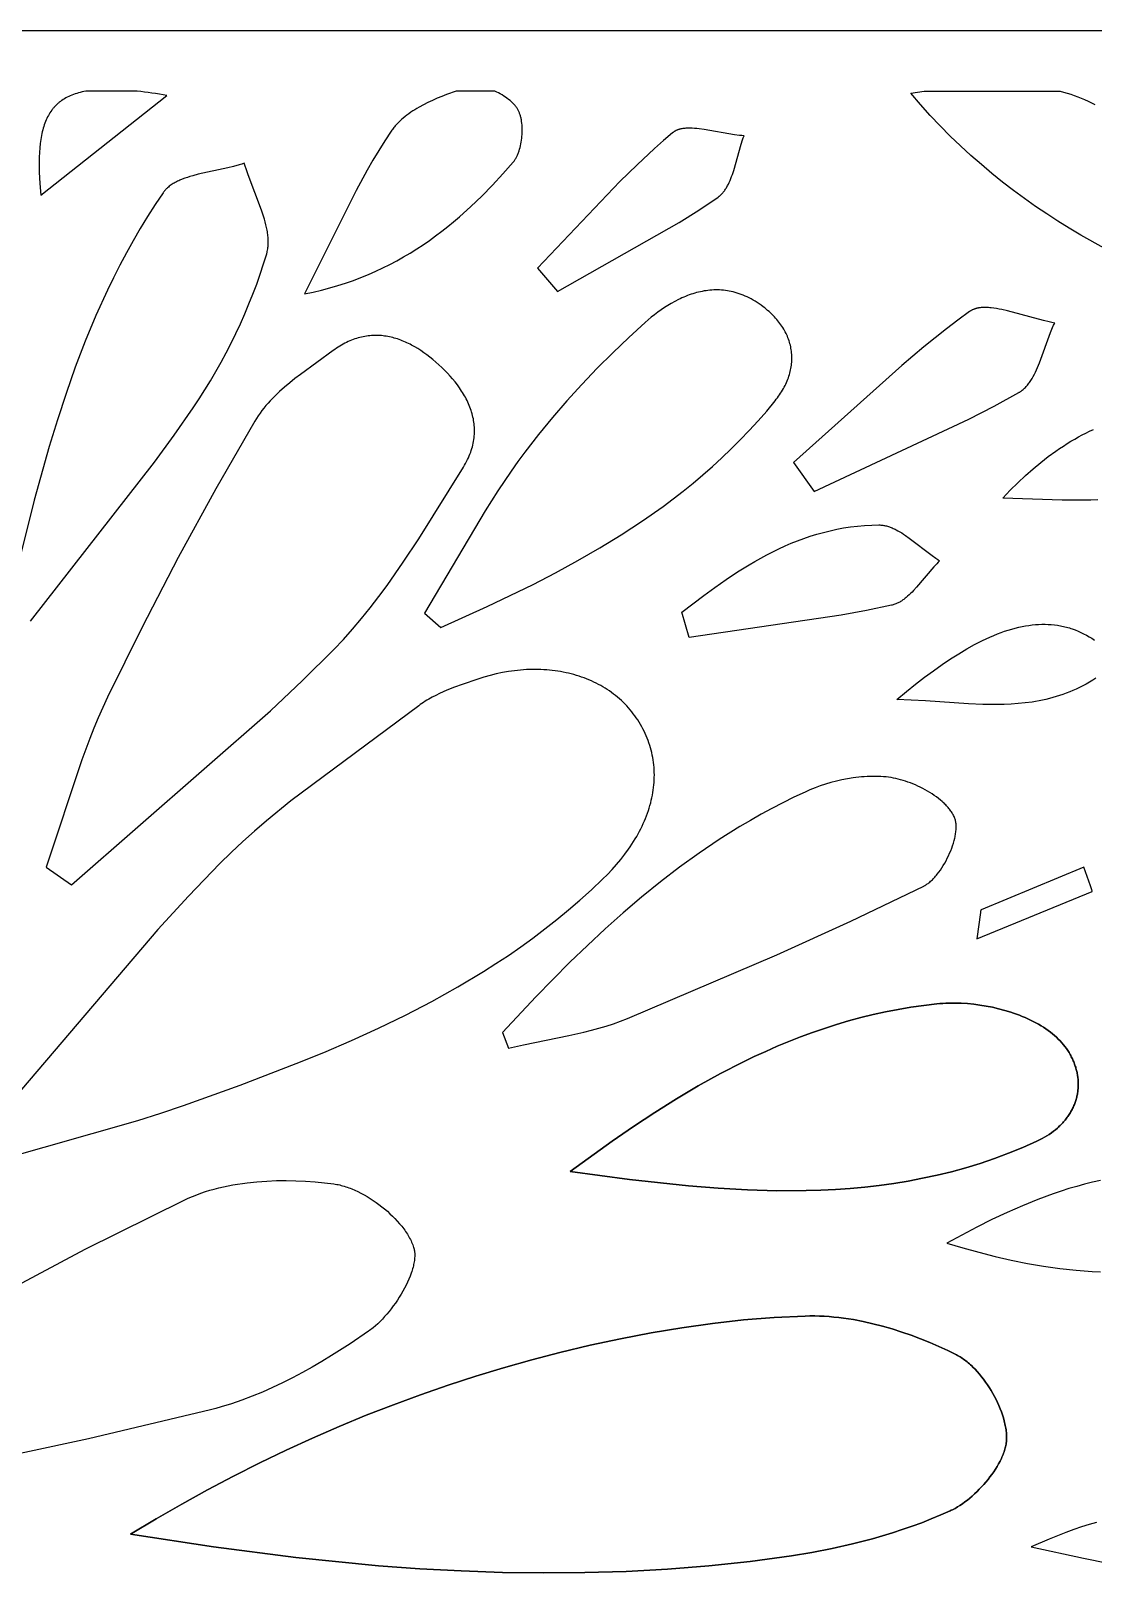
# Model space of a CAD drawing. Header units: millimetres. Extents: x 676 to 2676, y 767 to 1767.
# Drawn here: x 1804 to 2157, y 1253 to 1767 of the extents above; entities that cross this region are included whole.
import ezdxf

# ---------------------------------------------------------------- set-up
doc = ezdxf.new("R2010")
doc.units = ezdxf.units.MM
doc.layers.add('Layer 1', color=7, linetype='Continuous')

msp = doc.modelspace()

# ---------------------------------------------------------------- linework, layer by layer
at = {"layer": 'Layer 1'}
for points in [[(675.98, 767.35), (2675.98, 767.35), (2675.98, 1767.35), (675.98, 1767.35)], [(1957.77, 1747.35), (1944.86, 1747.35), (1941.71, 1746.23), (1940.13, 1745.62), (1938.57, 1744.98), (1937.02, 1744.3), (1935.5, 1743.58), (1934.02, 1742.83), (1932.57, 1742.03), (1931.86, 1741.62), (1931.17, 1741.2), (1930.49, 1740.76), (1929.82, 1740.32), (1929.17, 1739.86), (1928.54, 1739.39), (1927.92, 1738.91), (1927.33, 1738.42), (1926.75, 1737.92), (1926.19, 1737.41), (1925.65, 1736.88), (1925.14, 1736.34), (1924.89, 1736.07), (1924.65, 1735.79), (1924.41, 1735.51), (1924.18, 1735.23), (1923.96, 1734.94), (1923.74, 1734.65), (1923.53, 1734.36), (1923.32, 1734.07), (1921.22, 1730.89), (1919.19, 1727.67), (1917.23, 1724.4), (1915.33, 1721.09), (1911.68, 1714.37), (1894.55, 1679.98), (1897.38, 1680.58), (1900.16, 1681.23), (1902.88, 1681.95), (1905.55, 1682.73), (1908.17, 1683.57), (1910.74, 1684.46), (1913.26, 1685.42), (1915.73, 1686.43), (1918.16, 1687.49), (1920.53, 1688.6), (1922.87, 1689.77), (1925.16, 1690.99), (1927.41, 1692.25), (1929.62, 1693.56), (1931.79, 1694.92), (1933.92, 1696.32), (1936.02, 1697.77), (1938.08, 1699.26), (1940.1, 1700.79), (1942.1, 1702.35), (1944.06, 1703.96), (1945.99, 1705.6), (1949.75, 1708.99), (1953.42, 1712.51), (1956.98, 1716.14), (1960.45, 1719.89), (1963.84, 1723.73), (1963.99, 1723.91), (1964.14, 1724.1), (1964.28, 1724.3), (1964.42, 1724.5), (1964.56, 1724.72), (1964.69, 1724.94), (1964.82, 1725.16), (1964.95, 1725.4), (1965.07, 1725.63), (1965.19, 1725.88), (1965.3, 1726.13), (1965.41, 1726.39), (1965.52, 1726.65), (1965.62, 1726.92), (1965.72, 1727.19), (1965.82, 1727.47), (1965.99, 1728.03), (1966.15, 1728.62), (1966.3, 1729.21), (1966.43, 1729.82), (1966.54, 1730.43), (1966.64, 1731.06), (1966.72, 1731.69), (1966.78, 1732.32), (1966.83, 1732.95), (1966.86, 1733.59), (1966.87, 1734.22), (1966.86, 1734.84), (1966.84, 1735.46), (1966.8, 1736.07), (1966.74, 1736.67), (1966.67, 1737.26), (1966.62, 1737.55), (1966.57, 1737.84), (1966.52, 1738.12), (1966.46, 1738.39), (1966.4, 1738.66), (1966.33, 1738.93), (1966.26, 1739.19), (1966.18, 1739.45), (1966.1, 1739.7), (1966.01, 1739.94), (1965.92, 1740.18), (1965.83, 1740.42), (1965.73, 1740.64), (1965.62, 1740.86), (1965.51, 1741.07), (1965.4, 1741.28), (1965.27, 1741.49), (1965.13, 1741.7), (1964.98, 1741.92), (1964.82, 1742.13), (1964.66, 1742.34), (1964.48, 1742.55), (1964.3, 1742.77), (1964.11, 1742.98), (1963.91, 1743.18), (1963.7, 1743.39), (1963.48, 1743.6), (1963.26, 1743.8), (1963.03, 1744.01), (1962.8, 1744.21), (1962.31, 1744.61), (1961.79, 1744.99), (1961.26, 1745.37), (1960.71, 1745.74), (1960.15, 1746.09), (1959.57, 1746.43), (1958.97, 1746.75), (1958.37, 1747.06)], [(1971.9, 1688.5), (1978.53, 1680.73), (2018.97, 1703.75), (2025.52, 1707.86), (2031.95, 1712.15), (2032.07, 1712.23), (2032.18, 1712.32), (2032.3, 1712.41), (2032.41, 1712.5), (2032.53, 1712.59), (2032.64, 1712.68), (2032.75, 1712.78), (2032.86, 1712.88), (2033.07, 1713.09), (2033.28, 1713.3), (2033.48, 1713.52), (2033.67, 1713.75), (2033.87, 1713.99), (2034.05, 1714.23), (2034.23, 1714.48), (2034.41, 1714.74), (2034.58, 1715.01), (2034.75, 1715.28), (2034.91, 1715.56), (2035.07, 1715.84), (2035.22, 1716.13), (2035.37, 1716.43), (2035.66, 1717.03), (2035.94, 1717.66), (2036.2, 1718.31), (2036.45, 1718.97), (2036.7, 1719.65), (2037.15, 1721.04), (2039.63, 1729.78), (2040.09, 1731.18), (2040.33, 1731.85), (2040.58, 1732.51), (2039.81, 1732.58), (2039.02, 1732.66), (2037.41, 1732.87), (2027.32, 1734.62), (2025.7, 1734.84), (2024.91, 1734.92), (2024.14, 1734.99), (2023.38, 1735.03), (2022.65, 1735.05), (2022.29, 1735.05), (2021.94, 1735.04), (2021.59, 1735.03), (2021.25, 1735.01), (2020.91, 1734.98), (2020.58, 1734.95), (2020.26, 1734.9), (2019.94, 1734.85), (2019.63, 1734.79), (2019.33, 1734.72), (2019.18, 1734.68), (2019.04, 1734.64), (2018.89, 1734.6), (2018.75, 1734.56), (2018.61, 1734.51), (2018.47, 1734.46), (2018.33, 1734.41), (2018.2, 1734.35), (2018.07, 1734.3), (2017.94, 1734.24), (2017.81, 1734.18), (2017.69, 1734.11), (2017.56, 1734.04), (2017.44, 1733.97), (2017.32, 1733.9), (2017.21, 1733.82), (2017.09, 1733.75), (2016.98, 1733.66), (2016.87, 1733.58), (2016.76, 1733.49), (2013.76, 1730.92), (2010.8, 1728.3), (2005.01, 1722.89), (1999.35, 1717.32)], [(1934.33, 1573.93), (1939.76, 1569.11), (1955.22, 1576.1), (1970.45, 1583.47), (1977.95, 1587.34), (1985.35, 1591.37), (1992.63, 1595.56), (1999.79, 1599.95), (2006.81, 1604.56), (2013.68, 1609.39), (2017.05, 1611.91), (2020.38, 1614.48), (2023.67, 1617.13), (2026.9, 1619.85), (2030.09, 1622.64), (2033.23, 1625.51), (2036.32, 1628.45), (2039.35, 1631.48), (2042.33, 1634.59), (2045.25, 1637.79), (2048.11, 1641.07), (2050.91, 1644.45), (2051.3, 1644.95), (2051.69, 1645.45), (2052.05, 1645.95), (2052.41, 1646.46), (2052.74, 1646.97), (2053.07, 1647.48), (2053.37, 1647.99), (2053.67, 1648.5), (2053.95, 1649.01), (2054.21, 1649.53), (2054.46, 1650.04), (2054.7, 1650.56), (2054.92, 1651.08), (2055.12, 1651.6), (2055.31, 1652.11), (2055.49, 1652.63), (2055.65, 1653.15), (2055.8, 1653.67), (2055.93, 1654.19), (2056.05, 1654.71), (2056.15, 1655.23), (2056.24, 1655.75), (2056.32, 1656.27), (2056.38, 1656.79), (2056.42, 1657.31), (2056.45, 1657.83), (2056.47, 1658.34), (2056.47, 1658.86), (2056.46, 1659.37), (2056.43, 1659.88), (2056.39, 1660.4), (2056.33, 1660.91), (2056.26, 1661.41), (2056.18, 1661.92), (2056.08, 1662.43), (2055.97, 1662.93), (2055.84, 1663.43), (2055.69, 1663.93), (2055.54, 1664.43), (2055.37, 1664.92), (2055.18, 1665.41), (2054.98, 1665.9), (2054.76, 1666.39), (2054.53, 1666.87), (2054.29, 1667.35), (2054.03, 1667.83), (2053.76, 1668.3), (2053.47, 1668.77), (2053.17, 1669.24), (2052.85, 1669.7), (2052.52, 1670.16), (2052.18, 1670.61), (2051.82, 1671.07), (2051.45, 1671.51), (2051.06, 1671.96), (2050.66, 1672.39), (2050.24, 1672.83), (2049.81, 1673.26), (2049.36, 1673.68), (2048.9, 1674.1), (2048.43, 1674.52), (2047.94, 1674.93), (2047.44, 1675.33), (2046.92, 1675.73), (2046.26, 1676.22), (2045.6, 1676.69), (2044.93, 1677.13), (2044.27, 1677.54), (2043.61, 1677.94), (2042.94, 1678.31), (2042.28, 1678.65), (2041.62, 1678.97), (2040.96, 1679.28), (2040.3, 1679.55), (2039.64, 1679.81), (2038.98, 1680.04), (2038.32, 1680.26), (2037.66, 1680.45), (2037, 1680.62), (2036.35, 1680.78), (2035.69, 1680.91), (2035.04, 1681.02), (2034.39, 1681.11), (2033.74, 1681.19), (2033.09, 1681.24), (2032.44, 1681.28), (2031.79, 1681.3), (2031.15, 1681.3), (2030.51, 1681.28), (2029.87, 1681.25), (2029.23, 1681.2), (2028.59, 1681.13), (2027.96, 1681.05), (2027.32, 1680.95), (2026.69, 1680.83), (2026.07, 1680.7), (2025.44, 1680.56), (2024.82, 1680.4), (2024.2, 1680.23), (2023.58, 1680.04), (2022.97, 1679.84), (2022.35, 1679.62), (2021.74, 1679.4), (2021.14, 1679.16), (2020.54, 1678.91), (2019.94, 1678.64), (2019.34, 1678.37), (2018.75, 1678.08), (2017.57, 1677.47), (2016.41, 1676.82), (2015.26, 1676.13), (2014.13, 1675.41), (2013.01, 1674.65), (2011.91, 1673.86), (2010.83, 1673.04), (2009.77, 1672.2), (2008.72, 1671.33), (2007.69, 1670.44), (2002.27, 1665.51), (1996.94, 1660.45), (1991.72, 1655.26), (1986.63, 1649.93), (1981.68, 1644.48), (1976.87, 1638.91), (1972.22, 1633.22), (1967.75, 1627.43), (1965.42, 1624.26), (1963.15, 1621.05), (1958.77, 1614.52), (1954.56, 1607.86)], [(2063.86, 1614.36), (2115.28, 1638.32), (2123.66, 1642.65), (2131.92, 1647.2), (2132.07, 1647.28), (2132.21, 1647.37), (2132.36, 1647.46), (2132.5, 1647.56), (2132.64, 1647.65), (2132.78, 1647.75), (2132.92, 1647.86), (2133.05, 1647.96), (2133.32, 1648.18), (2133.58, 1648.41), (2133.84, 1648.65), (2134.09, 1648.9), (2134.33, 1649.16), (2134.57, 1649.42), (2134.8, 1649.7), (2135.03, 1649.99), (2135.26, 1650.28), (2135.48, 1650.58), (2135.69, 1650.89), (2135.9, 1651.21), (2136.11, 1651.54), (2136.31, 1651.87), (2136.71, 1652.56), (2137.08, 1653.27), (2137.45, 1654), (2137.8, 1654.76), (2138.14, 1655.53), (2138.8, 1657.13), (2142.47, 1667.19), (2143.13, 1668.79), (2143.48, 1669.56), (2143.83, 1670.31), (2142.92, 1670.47), (2141.99, 1670.66), (2140.08, 1671.09), (2128.2, 1674.32), (2126.29, 1674.76), (2125.36, 1674.95), (2124.45, 1675.11), (2123.55, 1675.25), (2122.68, 1675.35), (2122.25, 1675.39), (2121.83, 1675.42), (2121.41, 1675.45), (2121.01, 1675.46), (2120.6, 1675.46), (2120.21, 1675.46), (2119.82, 1675.44), (2119.44, 1675.42), (2119.07, 1675.38), (2118.71, 1675.33), (2118.53, 1675.3), (2118.35, 1675.27), (2118.18, 1675.23), (2118, 1675.2), (2117.83, 1675.15), (2117.67, 1675.11), (2117.5, 1675.06), (2117.34, 1675.01), (2117.18, 1674.96), (2117.02, 1674.9), (2116.86, 1674.84), (2116.71, 1674.78), (2116.56, 1674.71), (2116.41, 1674.64), (2116.26, 1674.57), (2116.12, 1674.49), (2115.98, 1674.41), (2115.84, 1674.32), (2115.7, 1674.23), (2115.57, 1674.14), (2111.69, 1671.31), (2107.87, 1668.4), (2100.36, 1662.4), (2093, 1656.19), (2057.07, 1623.92)], [(1817.02, 1483.64), (1883.23, 1541.48), (1893.87, 1551.51), (1904.24, 1561.8), (1907.41, 1565.13), (1910.48, 1568.57), (1913.47, 1572.09), (1916.37, 1575.7), (1919.2, 1579.38), (1921.96, 1583.13), (1927.31, 1590.79), (1932.47, 1598.61), (1947.33, 1622.45), (1947.7, 1623.07), (1948.06, 1623.68), (1948.39, 1624.3), (1948.7, 1624.91), (1948.99, 1625.53), (1949.26, 1626.14), (1949.5, 1626.75), (1949.73, 1627.35), (1949.94, 1627.96), (1950.13, 1628.56), (1950.3, 1629.16), (1950.46, 1629.76), (1950.59, 1630.36), (1950.7, 1630.96), (1950.8, 1631.55), (1950.88, 1632.14), (1950.94, 1632.73), (1950.98, 1633.32), (1951.01, 1633.9), (1951.02, 1634.49), (1951.01, 1635.07), (1950.98, 1635.65), (1950.94, 1636.22), (1950.88, 1636.8), (1950.81, 1637.37), (1950.72, 1637.94), (1950.62, 1638.5), (1950.5, 1639.06), (1950.36, 1639.63), (1950.22, 1640.18), (1950.05, 1640.74), (1949.87, 1641.29), (1949.68, 1641.84), (1949.48, 1642.39), (1949.26, 1642.94), (1949.03, 1643.48), (1948.78, 1644.02), (1948.52, 1644.55), (1948.25, 1645.09), (1947.97, 1645.62), (1947.68, 1646.14), (1947.37, 1646.67), (1947.05, 1647.19), (1946.72, 1647.7), (1946.38, 1648.22), (1946.03, 1648.73), (1945.3, 1649.74), (1944.52, 1650.74), (1943.71, 1651.73), (1942.86, 1652.7), (1941.98, 1653.65), (1941.06, 1654.6), (1940.11, 1655.52), (1939.14, 1656.43), (1938.13, 1657.33), (1937.15, 1658.16), (1936.17, 1658.96), (1935.18, 1659.73), (1934.18, 1660.45), (1933.17, 1661.14), (1932.16, 1661.79), (1931.13, 1662.4), (1930.11, 1662.97), (1929.59, 1663.24), (1929.07, 1663.5), (1928.55, 1663.75), (1928.03, 1663.99), (1927.51, 1664.21), (1926.98, 1664.42), (1926.46, 1664.63), (1925.93, 1664.82), (1925.4, 1665), (1924.87, 1665.16), (1924.34, 1665.32), (1923.81, 1665.46), (1923.28, 1665.59), (1922.74, 1665.71), (1922.2, 1665.81), (1921.67, 1665.91), (1921.13, 1665.99), (1920.59, 1666.05), (1920.05, 1666.11), (1919.51, 1666.14), (1918.96, 1666.17), (1918.42, 1666.18), (1917.87, 1666.18), (1917.33, 1666.16), (1916.78, 1666.13), (1916.23, 1666.09), (1915.69, 1666.03), (1915.14, 1665.96), (1914.59, 1665.87), (1914.03, 1665.76), (1913.48, 1665.64), (1912.93, 1665.51), (1912.38, 1665.36), (1911.82, 1665.2), (1911.27, 1665.02), (1910.71, 1664.82), (1910.16, 1664.61), (1909.6, 1664.38), (1909.04, 1664.13), (1908.49, 1663.87), (1907.93, 1663.59), (1907.37, 1663.3), (1906.81, 1662.98), (1906.25, 1662.66), (1905.69, 1662.31), (1905.13, 1661.94), (1904.57, 1661.56), (1904.01, 1661.16), (1893.12, 1653.25), (1891.34, 1651.87), (1889.58, 1650.46), (1887.88, 1649.02), (1886.22, 1647.54), (1885.42, 1646.79), (1884.63, 1646.02), (1883.87, 1645.25), (1883.12, 1644.46), (1882.39, 1643.66), (1881.69, 1642.85), (1881, 1642.03), (1880.35, 1641.19), (1879.71, 1640.34), (1879.11, 1639.48), (1878.53, 1638.6), (1877.98, 1637.7), (1865.01, 1615.17), (1852.51, 1592.35), (1840.51, 1569.27), (1829, 1545.95), (1827.43, 1542.57), (1825.93, 1539.15), (1824.5, 1535.7), (1823.13, 1532.23), (1820.54, 1525.2), (1808.68, 1489.54)], [(2022.4, 1565.8), (2019.89, 1574.22), (2027.18, 1579.77), (2030.88, 1582.46), (2034.62, 1585.07), (2038.41, 1587.58), (2042.26, 1589.96), (2044.21, 1591.11), (2046.18, 1592.22), (2048.16, 1593.28), (2050.16, 1594.31), (2052.18, 1595.29), (2054.22, 1596.23), (2056.29, 1597.12), (2058.37, 1597.96), (2060.48, 1598.74), (2062.61, 1599.47), (2064.77, 1600.14), (2066.95, 1600.75), (2069.16, 1601.3), (2071.39, 1601.78), (2073.66, 1602.2), (2075.95, 1602.55), (2078.27, 1602.82), (2080.62, 1603.02), (2083.01, 1603.15), (2085.42, 1603.19), (2085.58, 1603.19), (2085.74, 1603.19), (2086.05, 1603.17), (2086.37, 1603.14), (2086.68, 1603.11), (2087, 1603.06), (2087.31, 1603), (2087.63, 1602.93), (2087.94, 1602.86), (2088.26, 1602.77), (2088.57, 1602.67), (2088.89, 1602.57), (2089.2, 1602.46), (2089.52, 1602.34), (2089.83, 1602.21), (2090.15, 1602.07), (2090.46, 1601.93), (2090.78, 1601.78), (2091.09, 1601.62), (2091.72, 1601.28), (2092.35, 1600.92), (2092.98, 1600.54), (2093.61, 1600.13), (2094.24, 1599.71), (2095.5, 1598.82), (2103.07, 1593.02), (2104.33, 1592.13), (2104.96, 1591.71), (2105.59, 1591.31), (2105.1, 1590.82), (2104.61, 1590.31), (2103.63, 1589.26), (2097.89, 1582.48), (2096.92, 1581.42), (2096.43, 1580.91), (2095.94, 1580.42), (2095.44, 1579.95), (2094.93, 1579.49), (2094.43, 1579.06), (2094.17, 1578.86), (2093.91, 1578.66), (2093.65, 1578.46), (2093.39, 1578.28), (2093.13, 1578.1), (2092.87, 1577.92), (2092.61, 1577.76), (2092.34, 1577.6), (2092.07, 1577.45), (2091.8, 1577.31), (2091.53, 1577.18), (2091.25, 1577.05), (2090.98, 1576.94), (2090.7, 1576.83), (2090.42, 1576.73), (2090.14, 1576.64), (2089.86, 1576.57), (2089.71, 1576.53), (2089.57, 1576.5), (2081.26, 1574.79), (2072.9, 1573.26)], [(1960.27, 1434.58), (1962.29, 1429.37), (1967.28, 1430.49), (1982.38, 1433.56), (1987.38, 1434.68), (1989.85, 1435.29), (1992.31, 1435.95), (1994.74, 1436.66), (1997.15, 1437.44), (1999.53, 1438.28), (2001.89, 1439.19), (2051.52, 1460.32), (2076.06, 1471.51), (2100.33, 1483.22), (2100.47, 1483.29), (2100.62, 1483.37), (2100.76, 1483.45), (2100.9, 1483.53), (2101.05, 1483.62), (2101.19, 1483.71), (2101.47, 1483.9), (2101.76, 1484.11), (2102.04, 1484.33), (2102.33, 1484.56), (2102.61, 1484.81), (2102.89, 1485.06), (2103.17, 1485.33), (2103.45, 1485.61), (2103.72, 1485.89), (2104, 1486.19), (2104.27, 1486.5), (2104.54, 1486.82), (2104.8, 1487.15), (2105.33, 1487.83), (2105.84, 1488.54), (2106.34, 1489.27), (2106.82, 1490.04), (2107.28, 1490.82), (2107.72, 1491.62), (2108.14, 1492.44), (2108.55, 1493.27), (2108.92, 1494.1), (2109.28, 1494.95), (2109.6, 1495.79), (2109.9, 1496.63), (2110.17, 1497.47), (2110.4, 1498.3), (2110.61, 1499.12), (2110.7, 1499.52), (2110.78, 1499.92), (2110.85, 1500.32), (2110.91, 1500.71), (2110.97, 1501.1), (2111.01, 1501.48), (2111.04, 1501.85), (2111.07, 1502.22), (2111.08, 1502.58), (2111.09, 1502.93), (2111.08, 1503.28), (2111.06, 1503.62), (2111.05, 1503.78), (2111.03, 1503.95), (2111.01, 1504.11), (2110.99, 1504.27), (2110.97, 1504.43), (2110.94, 1504.58), (2110.91, 1504.73), (2110.88, 1504.88), (2110.85, 1505.03), (2110.81, 1505.18), (2110.77, 1505.32), (2110.72, 1505.46), (2110.67, 1505.61), (2110.62, 1505.76), (2110.56, 1505.91), (2110.5, 1506.06), (2110.43, 1506.21), (2110.37, 1506.36), (2110.22, 1506.66), (2110.07, 1506.96), (2109.9, 1507.26), (2109.72, 1507.56), (2109.53, 1507.85), (2109.33, 1508.15), (2109.12, 1508.44), (2108.89, 1508.73), (2108.66, 1509.02), (2108.42, 1509.31), (2108.17, 1509.59), (2107.9, 1509.88), (2107.63, 1510.16), (2107.35, 1510.44), (2107.07, 1510.72), (2106.77, 1510.99), (2106.47, 1511.27), (2105.84, 1511.8), (2105.18, 1512.33), (2104.5, 1512.85), (2103.79, 1513.35), (2103.06, 1513.84), (2102.31, 1514.31), (2101.55, 1514.77), (2100.76, 1515.21), (2099.97, 1515.63), (2099.17, 1516.04), (2098.36, 1516.43), (2097.54, 1516.8), (2096.72, 1517.15), (2095.89, 1517.48), (2095.07, 1517.78), (2094.25, 1518.06), (2093.44, 1518.32), (2092.63, 1518.56), (2091.83, 1518.77), (2091.04, 1518.95), (2090.27, 1519.11), (2089.52, 1519.23), (2088.65, 1519.36), (2087.78, 1519.46), (2086.9, 1519.53), (2086.01, 1519.59), (2085.11, 1519.63), (2084.21, 1519.65), (2083.3, 1519.65), (2082.39, 1519.63), (2081.47, 1519.6), (2080.55, 1519.54), (2079.62, 1519.47), (2078.7, 1519.38), (2077.77, 1519.27), (2076.84, 1519.15), (2074.99, 1518.85), (2073.14, 1518.49), (2071.3, 1518.08), (2069.48, 1517.6), (2067.69, 1517.07), (2065.92, 1516.49), (2064.19, 1515.85), (2062.5, 1515.18), (2060.86, 1514.46), (2057.14, 1512.7), (2053.46, 1510.88), (2049.83, 1508.99), (2046.24, 1507.05), (2042.71, 1505.04), (2039.22, 1502.98), (2032.37, 1498.69), (2025.69, 1494.19), (2019.16, 1489.49), (2012.78, 1484.61), (2006.54, 1479.56), (2000.42, 1474.35), (1994.42, 1468.99), (1988.52, 1463.51), (1982.72, 1457.9), (1971.36, 1446.4)], [(2117.92, 1465.69), (2156.28, 1481.41), (2156.28, 1481.41), (2156.29, 1481.41), (2156.29, 1481.41), (2156.29, 1481.42), (2156.29, 1481.42), (2156.29, 1481.42), (2156.29, 1481.43), (2156.3, 1481.43), (2156.3, 1481.44), (2156.3, 1481.44), (2156.3, 1481.45), (2156.3, 1481.46), (2156.3, 1481.46), (2156.3, 1481.47), (2156.3, 1481.48), (2156.3, 1481.49), (2156.3, 1481.5), (2156.29, 1481.52), (2156.29, 1481.54), (2156.29, 1481.56), (2156.28, 1481.61), (2156.26, 1481.67), (2156.23, 1481.8), (2156.19, 1481.95), (2156.08, 1482.32), (2155.75, 1483.28), (2153.5, 1489.53), (2119.4, 1475.31), (2119.4, 1475.31), (2119.39, 1475.31), (2119.39, 1475.31), (2119.39, 1475.31), (2119.38, 1475.3), (2119.38, 1475.3), (2119.38, 1475.3), (2119.37, 1475.3), (2119.37, 1475.3), (2119.37, 1475.29), (2119.37, 1475.29), (2119.36, 1475.29), (2119.36, 1475.29), (2119.36, 1475.28), (2119.35, 1475.28), (2119.35, 1475.28), (2119.35, 1475.27), (2119.34, 1475.27), (2119.34, 1475.27), (2119.34, 1475.26), (2119.34, 1475.26), (2119.33, 1475.25), (2119.33, 1475.25), (2119.33, 1475.25), (2119.32, 1475.24), (2119.32, 1475.23), (2119.31, 1475.22), (2119.31, 1475.21), (2119.3, 1475.2), (2119.3, 1475.19), (2119.29, 1475.18), (2119.29, 1475.16), (2119.28, 1475.15), (2119.28, 1475.14), (2119.27, 1475.11), (2119.26, 1475.07), (2119.25, 1475.03), (2119.24, 1474.99), (2119.23, 1474.95), (2119.21, 1474.85), (2119.19, 1474.73), (2119.14, 1474.45)], [(1982.76, 1388.35), (1996.74, 1398.46), (2003.8, 1403.31), (2010.92, 1408), (2018.12, 1412.5), (2025.39, 1416.81), (2032.76, 1420.88), (2040.22, 1424.72), (2044, 1426.54), (2047.8, 1428.29), (2051.63, 1429.96), (2055.49, 1431.57), (2059.38, 1433.09), (2063.31, 1434.54), (2067.27, 1435.91), (2071.26, 1437.19), (2075.3, 1438.38), (2079.37, 1439.48), (2083.47, 1440.49), (2087.62, 1441.41), (2091.81, 1442.23), (2096.04, 1442.94), (2100.32, 1443.56), (2104.64, 1444.07), (2105.63, 1444.16), (2106.62, 1444.23), (2107.63, 1444.29), (2108.64, 1444.32), (2109.66, 1444.34), (2110.68, 1444.34), (2111.71, 1444.32), (2112.74, 1444.28), (2114.82, 1444.15), (2116.91, 1443.94), (2118.99, 1443.67), (2121.07, 1443.33), (2123.14, 1442.92), (2125.19, 1442.44), (2127.22, 1441.89), (2129.21, 1441.29), (2130.19, 1440.96), (2131.16, 1440.62), (2132.12, 1440.26), (2133.07, 1439.89), (2134, 1439.5), (2134.92, 1439.1), (2135.83, 1438.68), (2136.72, 1438.25), (2137.61, 1437.79), (2138.47, 1437.31), (2139.31, 1436.82), (2140.12, 1436.31), (2140.9, 1435.79), (2141.66, 1435.25), (2142.39, 1434.7), (2143.09, 1434.14), (2143.76, 1433.56), (2144.41, 1432.97), (2145.03, 1432.37), (2145.62, 1431.75), (2146.18, 1431.13), (2146.72, 1430.5), (2147.23, 1429.85), (2147.71, 1429.2), (2148.16, 1428.54), (2148.59, 1427.87), (2148.99, 1427.2), (2149.18, 1426.86), (2149.36, 1426.51), (2149.54, 1426.17), (2149.71, 1425.83), (2149.87, 1425.48), (2150.02, 1425.13), (2150.17, 1424.78), (2150.31, 1424.43), (2150.45, 1424.08), (2150.57, 1423.73), (2150.69, 1423.38), (2150.81, 1423.02), (2150.91, 1422.67), (2151.01, 1422.31), (2151.1, 1421.96), (2151.19, 1421.6), (2151.27, 1421.24), (2151.34, 1420.88), (2151.4, 1420.53), (2151.46, 1420.17), (2151.51, 1419.81), (2151.56, 1419.45), (2151.59, 1419.09), (2151.62, 1418.73), (2151.64, 1418.37), (2151.66, 1418.01), (2151.67, 1417.65), (2151.67, 1417.29), (2151.66, 1416.94), (2151.65, 1416.58), (2151.63, 1416.22), (2151.61, 1415.86), (2151.57, 1415.51), (2151.53, 1415.15), (2151.48, 1414.8), (2151.43, 1414.44), (2151.37, 1414.09), (2151.3, 1413.74), (2151.22, 1413.38), (2151.14, 1413.03), (2151.05, 1412.68), (2150.95, 1412.34), (2150.85, 1411.99), (2150.74, 1411.64), (2150.62, 1411.3), (2150.5, 1410.96), (2150.36, 1410.62), (2150.22, 1410.28), (2150.08, 1409.94), (2149.92, 1409.6), (2149.76, 1409.27), (2149.6, 1408.94), (2149.42, 1408.61), (2149.24, 1408.28), (2149.05, 1407.95), (2148.85, 1407.63), (2148.65, 1407.31), (2148.44, 1406.99), (2148.22, 1406.67), (2148, 1406.36), (2147.77, 1406.05), (2147.53, 1405.74), (2147.28, 1405.43), (2147.03, 1405.13), (2146.77, 1404.83), (2146.5, 1404.53), (2146.23, 1404.23), (2145.95, 1403.94), (2145.66, 1403.65), (2145.36, 1403.37), (2145.06, 1403.09), (2144.75, 1402.81), (2144.11, 1402.26), (2143.44, 1401.73), (2142.74, 1401.21), (2142.01, 1400.71), (2141.25, 1400.22), (2140.46, 1399.75), (2139.65, 1399.29), (2138.8, 1398.86), (2137.93, 1398.44), (2133.23, 1396.36), (2128.51, 1394.44), (2123.78, 1392.68), (2119.03, 1391.07), (2114.28, 1389.62), (2109.51, 1388.3), (2104.73, 1387.13), (2099.94, 1386.09), (2095.14, 1385.18), (2090.33, 1384.39), (2085.51, 1383.73), (2080.68, 1383.17), (2075.84, 1382.73), (2070.99, 1382.39), (2066.14, 1382.15), (2061.27, 1382), (2051.53, 1381.97), (2041.75, 1382.25), (2031.96, 1382.81), (2022.14, 1383.61), (2002.47, 1385.75)], [(1982.76, 1388.35), (2002.47, 1385.75), (2022.14, 1383.61), (2031.96, 1382.81), (2041.75, 1382.25), (2051.53, 1381.97), (2061.27, 1382), (2066.14, 1382.15), (2070.99, 1382.39), (2075.84, 1382.73), (2080.68, 1383.17), (2085.51, 1383.73), (2090.33, 1384.39), (2095.14, 1385.18), (2099.94, 1386.09), (2104.73, 1387.13), (2109.51, 1388.3), (2114.28, 1389.62), (2119.03, 1391.07), (2123.78, 1392.68), (2128.51, 1394.44), (2133.23, 1396.36), (2137.93, 1398.44), (2138.8, 1398.86), (2139.65, 1399.29), (2140.46, 1399.75), (2141.25, 1400.22), (2142.01, 1400.71), (2142.74, 1401.21), (2143.44, 1401.73), (2144.11, 1402.26), (2144.75, 1402.81), (2145.06, 1403.09), (2145.36, 1403.37), (2145.66, 1403.65), (2145.95, 1403.94), (2146.23, 1404.23), (2146.5, 1404.53), (2146.77, 1404.83), (2147.03, 1405.13), (2147.28, 1405.43), (2147.53, 1405.74), (2147.77, 1406.05), (2148, 1406.36), (2148.22, 1406.67), (2148.44, 1406.99), (2148.65, 1407.31), (2148.85, 1407.63), (2149.05, 1407.95), (2149.24, 1408.28), (2149.42, 1408.61), (2149.6, 1408.94), (2149.76, 1409.27), (2149.92, 1409.6), (2150.08, 1409.94), (2150.22, 1410.28), (2150.36, 1410.62), (2150.5, 1410.96), (2150.62, 1411.3), (2150.74, 1411.64), (2150.85, 1411.99), (2150.95, 1412.34), (2151.05, 1412.68), (2151.14, 1413.03), (2151.22, 1413.38), (2151.3, 1413.74), (2151.37, 1414.09), (2151.43, 1414.44), (2151.48, 1414.8), (2151.53, 1415.15), (2151.57, 1415.51), (2151.61, 1415.86), (2151.63, 1416.22), (2151.65, 1416.58), (2151.66, 1416.94), (2151.67, 1417.29), (2151.67, 1417.65), (2151.66, 1418.01), (2151.64, 1418.37), (2151.62, 1418.73), (2151.59, 1419.09), (2151.56, 1419.45), (2151.51, 1419.81), (2151.46, 1420.17), (2151.4, 1420.53), (2151.34, 1420.88), (2151.27, 1421.24), (2151.19, 1421.6), (2151.1, 1421.96), (2151.01, 1422.31), (2150.91, 1422.67), (2150.81, 1423.02), (2150.69, 1423.38), (2150.57, 1423.73), (2150.45, 1424.08), (2150.31, 1424.43), (2150.17, 1424.78), (2150.02, 1425.13), (2149.87, 1425.48), (2149.71, 1425.83), (2149.54, 1426.17), (2149.36, 1426.51), (2149.18, 1426.86), (2148.99, 1427.2), (2148.59, 1427.87), (2148.16, 1428.54), (2147.71, 1429.2), (2147.23, 1429.85), (2146.72, 1430.5), (2146.18, 1431.13), (2145.62, 1431.75), (2145.03, 1432.37), (2144.41, 1432.97), (2143.76, 1433.56), (2143.09, 1434.14), (2142.39, 1434.7), (2141.66, 1435.25), (2140.9, 1435.79), (2140.12, 1436.31), (2139.31, 1436.82), (2138.47, 1437.31), (2137.61, 1437.79), (2136.72, 1438.25), (2135.83, 1438.68), (2134.92, 1439.1), (2134, 1439.5), (2133.07, 1439.89), (2132.12, 1440.26), (2131.16, 1440.62), (2130.19, 1440.96), (2129.21, 1441.29), (2127.22, 1441.89), (2125.19, 1442.44), (2123.14, 1442.92), (2121.07, 1443.33), (2118.99, 1443.67), (2116.91, 1443.94), (2114.82, 1444.15), (2112.74, 1444.28), (2111.71, 1444.32), (2110.68, 1444.34), (2109.66, 1444.34), (2108.64, 1444.32), (2107.63, 1444.29), (2106.62, 1444.23), (2105.63, 1444.16), (2104.64, 1444.07), (2100.32, 1443.56), (2096.04, 1442.94), (2091.81, 1442.23), (2087.62, 1441.41), (2083.47, 1440.49), (2079.37, 1439.48), (2075.3, 1438.38), (2071.26, 1437.19), (2067.27, 1435.91), (2063.31, 1434.54), (2059.38, 1433.09), (2055.49, 1431.57), (2051.63, 1429.96), (2047.8, 1428.29), (2044, 1426.54), (2040.22, 1424.72), (2032.76, 1420.88), (2025.39, 1416.81), (2018.12, 1412.5), (2010.92, 1408), (2003.8, 1403.31), (1996.74, 1398.46)], [(1836.71, 1267.89), (1845.17, 1272.97), (1853.69, 1277.87), (1862.27, 1282.6), (1870.91, 1287.15), (1879.61, 1291.54), (1888.37, 1295.75), (1897.19, 1299.79), (1906.07, 1303.65), (1915.02, 1307.34), (1924.03, 1310.86), (1933.09, 1314.2), (1942.23, 1317.36), (1951.42, 1320.35), (1960.68, 1323.15), (1970.01, 1325.78), (1979.39, 1328.23), (1989.41, 1330.63), (1999.5, 1332.81), (2009.67, 1334.76), (2019.88, 1336.46), (2030.12, 1337.88), (2040.39, 1339.02), (2050.65, 1339.84), (2060.91, 1340.34), (2062.48, 1340.38), (2064.07, 1340.37), (2065.66, 1340.33), (2067.25, 1340.26), (2068.86, 1340.15), (2070.46, 1340.01), (2072.08, 1339.83), (2073.69, 1339.63), (2075.31, 1339.39), (2076.92, 1339.13), (2080.16, 1338.51), (2083.39, 1337.78), (2086.61, 1336.96), (2089.81, 1336.03), (2092.99, 1335.02), (2096.14, 1333.92), (2099.25, 1332.75), (2102.31, 1331.5), (2105.32, 1330.2), (2108.28, 1328.84), (2111.17, 1327.43), (2111.57, 1327.22), (2111.97, 1327), (2112.36, 1326.76), (2112.76, 1326.52), (2113.16, 1326.26), (2113.55, 1325.98), (2113.94, 1325.7), (2114.33, 1325.4), (2114.72, 1325.09), (2115.11, 1324.77), (2115.49, 1324.44), (2115.87, 1324.1), (2116.25, 1323.75), (2116.63, 1323.39), (2117.37, 1322.64), (2118.11, 1321.85), (2118.82, 1321.03), (2119.52, 1320.18), (2120.2, 1319.3), (2120.87, 1318.4), (2121.51, 1317.47), (2122.13, 1316.52), (2122.73, 1315.56), (2123.3, 1314.58), (2123.84, 1313.58), (2124.36, 1312.58), (2124.85, 1311.57), (2125.3, 1310.55), (2125.73, 1309.53), (2126.12, 1308.51), (2126.47, 1307.49), (2126.79, 1306.48), (2127.07, 1305.48), (2127.19, 1304.98), (2127.31, 1304.49), (2127.41, 1303.99), (2127.5, 1303.5), (2127.59, 1303.02), (2127.66, 1302.54), (2127.72, 1302.06), (2127.77, 1301.59), (2127.81, 1301.13), (2127.84, 1300.67), (2127.85, 1300.21), (2127.85, 1299.76), (2127.85, 1299.57), (2127.84, 1299.37), (2127.83, 1299.17), (2127.82, 1298.97), (2127.78, 1298.57), (2127.73, 1298.16), (2127.66, 1297.75), (2127.58, 1297.33), (2127.49, 1296.91), (2127.38, 1296.49), (2127.27, 1296.06), (2127.14, 1295.63), (2126.99, 1295.2), (2126.84, 1294.77), (2126.67, 1294.33), (2126.49, 1293.89), (2126.31, 1293.45), (2126.11, 1293.01), (2125.9, 1292.57), (2125.68, 1292.13), (2125.21, 1291.24), (2124.7, 1290.36), (2124.15, 1289.48), (2123.58, 1288.6), (2122.97, 1287.73), (2122.33, 1286.86), (2121.67, 1286.01), (2120.98, 1285.17), (2120.26, 1284.35), (2119.53, 1283.55), (2118.78, 1282.76), (2118.01, 1281.99), (2117.23, 1281.25), (2116.43, 1280.53), (2115.63, 1279.85), (2114.81, 1279.19), (2113.99, 1278.56), (2113.17, 1277.97), (2112.34, 1277.41), (2111.52, 1276.9), (2111.11, 1276.65), (2110.7, 1276.42), (2110.29, 1276.19), (2109.88, 1275.98), (2109.47, 1275.78), (2109.07, 1275.59), (2105.96, 1274.22), (2102.82, 1272.91), (2099.63, 1271.66), (2096.42, 1270.48), (2093.17, 1269.35), (2089.9, 1268.28), (2086.61, 1267.27), (2083.29, 1266.32), (2076.6, 1264.59), (2069.87, 1263.07), (2063.11, 1261.77), (2056.36, 1260.66), (2042.61, 1258.82), (2028.88, 1257.35), (2015.15, 1256.24), (2001.42, 1255.48), (1987.7, 1255.06), (1973.98, 1254.95), (1960.26, 1255.14), (1946.54, 1255.62), (1932.82, 1256.37), (1919.1, 1257.38), (1891.66, 1260.09), (1864.2, 1263.64)], [(1836.71, 1267.89), (1864.2, 1263.64), (1891.66, 1260.09), (1919.1, 1257.38), (1932.82, 1256.37), (1946.54, 1255.62), (1960.26, 1255.14), (1973.98, 1254.95), (1987.7, 1255.06), (2001.42, 1255.48), (2015.15, 1256.24), (2028.88, 1257.35), (2042.61, 1258.82), (2056.36, 1260.66), (2063.11, 1261.77), (2069.87, 1263.07), (2076.6, 1264.59), (2083.29, 1266.32), (2086.61, 1267.27), (2089.9, 1268.28), (2093.17, 1269.35), (2096.42, 1270.48), (2099.63, 1271.66), (2102.82, 1272.91), (2105.96, 1274.22), (2109.07, 1275.59), (2109.47, 1275.78), (2109.88, 1275.98), (2110.29, 1276.19), (2110.7, 1276.42), (2111.11, 1276.65), (2111.52, 1276.9), (2112.34, 1277.41), (2113.17, 1277.97), (2113.99, 1278.56), (2114.81, 1279.19), (2115.63, 1279.85), (2116.43, 1280.53), (2117.23, 1281.25), (2118.01, 1281.99), (2118.78, 1282.76), (2119.53, 1283.55), (2120.26, 1284.35), (2120.98, 1285.17), (2121.67, 1286.01), (2122.33, 1286.86), (2122.97, 1287.73), (2123.58, 1288.6), (2124.15, 1289.48), (2124.7, 1290.36), (2125.21, 1291.24), (2125.68, 1292.13), (2125.9, 1292.57), (2126.11, 1293.01), (2126.31, 1293.45), (2126.49, 1293.89), (2126.67, 1294.33), (2126.84, 1294.77), (2126.99, 1295.2), (2127.14, 1295.63), (2127.27, 1296.06), (2127.38, 1296.49), (2127.49, 1296.91), (2127.58, 1297.33), (2127.66, 1297.75), (2127.73, 1298.16), (2127.78, 1298.57), (2127.82, 1298.97), (2127.83, 1299.17), (2127.84, 1299.37), (2127.85, 1299.57), (2127.85, 1299.76), (2127.85, 1300.21), (2127.84, 1300.67), (2127.81, 1301.13), (2127.77, 1301.59), (2127.72, 1302.06), (2127.66, 1302.54), (2127.59, 1303.02), (2127.5, 1303.5), (2127.41, 1303.99), (2127.31, 1304.49), (2127.19, 1304.98), (2127.07, 1305.48), (2126.79, 1306.48), (2126.47, 1307.49), (2126.12, 1308.51), (2125.73, 1309.53), (2125.3, 1310.55), (2124.85, 1311.57), (2124.36, 1312.58), (2123.84, 1313.58), (2123.3, 1314.58), (2122.73, 1315.56), (2122.13, 1316.52), (2121.51, 1317.47), (2120.87, 1318.4), (2120.2, 1319.3), (2119.52, 1320.18), (2118.82, 1321.03), (2118.11, 1321.85), (2117.37, 1322.64), (2116.63, 1323.39), (2116.25, 1323.75), (2115.87, 1324.1), (2115.49, 1324.44), (2115.11, 1324.77), (2114.72, 1325.09), (2114.33, 1325.4), (2113.94, 1325.7), (2113.55, 1325.98), (2113.16, 1326.26), (2112.76, 1326.52), (2112.36, 1326.76), (2111.97, 1327), (2111.57, 1327.22), (2111.17, 1327.43), (2108.28, 1328.84), (2105.32, 1330.2), (2102.31, 1331.5), (2099.25, 1332.75), (2096.14, 1333.92), (2092.99, 1335.02), (2089.81, 1336.03), (2086.61, 1336.96), (2083.39, 1337.78), (2080.16, 1338.51), (2076.92, 1339.13), (2075.31, 1339.39), (2073.69, 1339.63), (2072.08, 1339.83), (2070.46, 1340.01), (2068.86, 1340.15), (2067.25, 1340.26), (2065.66, 1340.33), (2064.07, 1340.37), (2062.48, 1340.38), (2060.91, 1340.34), (2050.65, 1339.84), (2040.39, 1339.02), (2030.12, 1337.88), (2019.88, 1336.46), (2009.67, 1334.76), (1999.5, 1332.81), (1989.41, 1330.63), (1979.39, 1328.23), (1970.01, 1325.78), (1960.68, 1323.15), (1951.42, 1320.35), (1942.23, 1317.36), (1933.09, 1314.2), (1924.03, 1310.86), (1915.02, 1307.34), (1906.07, 1303.65), (1897.19, 1299.79), (1888.37, 1295.75), (1879.61, 1291.54), (1870.91, 1287.15), (1862.27, 1282.6), (1853.69, 1277.87), (1845.17, 1272.97)]]:
    msp.add_lwpolyline(points, close=True, dxfattribs=at)
msp.add_lwpolyline([(1821.82, 1747.35), (1821.18, 1747.23), (1820.56, 1747.09), (1819.96, 1746.95), (1819.37, 1746.79), (1818.79, 1746.62), (1818.23, 1746.44), (1817.69, 1746.25), (1817.16, 1746.04), (1816.64, 1745.83), (1816.13, 1745.6), (1815.64, 1745.35), (1815.17, 1745.1), (1814.71, 1744.83), (1814.26, 1744.55), (1813.83, 1744.26), (1813.61, 1744.11), (1813.4, 1743.95), (1813.2, 1743.8), (1813, 1743.64), (1812.8, 1743.47), (1812.6, 1743.31), (1812.41, 1743.14), (1812.22, 1742.96), (1812.04, 1742.79), (1811.85, 1742.6), (1811.67, 1742.42), (1811.5, 1742.23), (1811.32, 1742.04), (1811.15, 1741.85), (1810.99, 1741.65), (1810.83, 1741.45), (1810.66, 1741.25), (1810.51, 1741.04), (1810.2, 1740.62), (1809.91, 1740.18), (1809.63, 1739.73), (1809.36, 1739.27), (1809.11, 1738.79), (1808.86, 1738.3), (1808.63, 1737.79), (1808.41, 1737.27), (1808.2, 1736.74), (1808, 1736.19), (1807.82, 1735.63), (1807.64, 1735.05), (1807.48, 1734.46), (1807.32, 1733.85), (1807.18, 1733.23), (1807.05, 1732.6), (1806.93, 1731.95), (1806.82, 1731.29), (1806.72, 1730.61), (1806.63, 1729.91), (1806.48, 1728.48), (1806.38, 1726.98), (1806.31, 1725.43), (1806.28, 1723.81), (1806.29, 1722.13), (1806.33, 1720.39), (1806.53, 1716.71), (1806.86, 1712.77), (1848.7, 1745.92, 0.014747), (1838.87, 1747.35)], format="xyb", close=True, dxfattribs=at)
for points in [[(2160.22, 1695.17), (2152.51, 1699.52), (2148.69, 1701.8), (2144.92, 1704.15), (2141.17, 1706.57), (2137.46, 1709.08), (2133.78, 1711.67), (2130.14, 1714.35), (2126.54, 1717.11), (2122.97, 1719.97), (2119.45, 1722.93), (2115.97, 1725.99), (2112.53, 1729.16), (2109.13, 1732.43), (2105.78, 1735.81), (2102.47, 1739.31), (2099.21, 1742.93), (2096, 1746.66), (2100.42, 1747.35), (2145.6, 1747.35), (2146.8, 1747.03), (2147.99, 1746.68), (2149.16, 1746.3), (2150.33, 1745.91), (2151.49, 1745.48), (2152.64, 1745.03), (2153.78, 1744.55), (2154.91, 1744.05), (2156.02, 1743.52), (2157.13, 1742.96)], [(1803.39, 1571.23), (1844.6, 1624.02), (1851.17, 1633.03), (1857.52, 1642.17), (1859.47, 1645.11), (1861.37, 1648.1), (1863.23, 1651.13), (1865.03, 1654.2), (1866.78, 1657.31), (1868.47, 1660.45), (1870.11, 1663.63), (1871.69, 1666.84), (1873.2, 1670.08), (1874.66, 1673.34), (1876.04, 1676.63), (1877.36, 1679.93), (1878.62, 1683.25), (1879.8, 1686.59), (1880.9, 1689.94), (1881.93, 1693.3), (1881.99, 1693.5), (1882.04, 1693.7), (1882.14, 1694.11), (1882.22, 1694.52), (1882.3, 1694.94), (1882.35, 1695.36), (1882.4, 1695.78), (1882.43, 1696.21), (1882.45, 1696.64), (1882.46, 1697.07), (1882.46, 1697.51), (1882.45, 1697.95), (1882.42, 1698.39), (1882.39, 1698.84), (1882.34, 1699.29), (1882.29, 1699.74), (1882.23, 1700.19), (1882.16, 1700.65), (1882.08, 1701.11), (1881.89, 1702.04), (1881.67, 1702.98), (1881.42, 1703.92), (1881.15, 1704.87), (1880.86, 1705.83), (1880.21, 1707.77), (1875.72, 1719.57), (1875.07, 1721.51), (1874.78, 1722.47), (1874.5, 1723.42), (1873.63, 1723.14), (1872.73, 1722.87), (1870.88, 1722.37), (1868.97, 1721.9), (1859.2, 1719.75), (1857.34, 1719.25), (1856.44, 1718.98), (1855.56, 1718.7), (1854.7, 1718.41), (1853.87, 1718.09), (1853.07, 1717.76), (1852.68, 1717.58), (1852.29, 1717.4), (1851.92, 1717.21), (1851.55, 1717.02), (1851.2, 1716.82), (1850.85, 1716.62), (1850.51, 1716.41), (1850.19, 1716.19), (1849.87, 1715.97), (1849.56, 1715.73), (1849.26, 1715.49), (1848.98, 1715.25), (1848.84, 1715.12), (1848.7, 1714.99), (1848.57, 1714.86), (1848.44, 1714.73), (1848.32, 1714.59), (1848.19, 1714.46), (1848.07, 1714.32), (1847.95, 1714.18), (1847.84, 1714.04), (1847.73, 1713.89), (1847.62, 1713.74), (1847.51, 1713.59), (1844.88, 1709.67), (1842.35, 1705.7), (1839.9, 1701.7), (1837.55, 1697.66), (1835.29, 1693.59), (1833.11, 1689.48), (1831.01, 1685.35), (1828.99, 1681.18), (1825.16, 1672.77), (1821.62, 1664.25), (1818.31, 1655.63), (1815.24, 1646.93), (1812.36, 1638.16), (1809.65, 1629.32), (1804.66, 1611.49), (1795.64, 1575.49)], [(2158.19, 1611.54), (2155.85, 1611.45), (2151.12, 1611.4), (2146.32, 1611.47), (2126.57, 1612.08), (2129.07, 1614.72), (2131.59, 1617.22), (2134.11, 1619.59), (2136.64, 1621.83), (2139.17, 1623.93), (2141.7, 1625.9), (2144.22, 1627.74), (2145.48, 1628.61), (2146.74, 1629.44), (2147.99, 1630.24), (2149.24, 1631.01), (2150.49, 1631.74), (2151.74, 1632.44), (2152.98, 1633.1), (2154.22, 1633.73), (2155.45, 1634.33), (2156.68, 1634.89)], [(2157.53, 1552.3), (2156.46, 1551.61), (2155.38, 1550.95), (2154.3, 1550.33), (2153.21, 1549.75), (2152.12, 1549.19), (2151.02, 1548.67), (2149.91, 1548.18), (2148.81, 1547.71), (2147.69, 1547.28), (2146.58, 1546.87), (2145.46, 1546.5), (2144.33, 1546.15), (2143.2, 1545.82), (2142.07, 1545.52), (2140.93, 1545.25), (2139.79, 1544.99), (2138.64, 1544.77), (2137.49, 1544.56), (2136.34, 1544.37), (2134.03, 1544.06), (2131.7, 1543.83), (2129.36, 1543.66), (2127.02, 1543.56), (2124.66, 1543.51), (2122.3, 1543.51), (2119.94, 1543.56), (2115.18, 1543.75), (2110.42, 1544.05), (2100.89, 1544.73), (2096.14, 1545.01), (2091.41, 1545.19), (2094.54, 1547.81), (2097.59, 1550.27), (2100.58, 1552.59), (2103.51, 1554.77), (2106.38, 1556.8), (2109.18, 1558.68), (2111.92, 1560.42), (2114.61, 1562.02), (2117.23, 1563.47), (2118.52, 1564.15), (2119.8, 1564.78), (2121.07, 1565.39), (2122.32, 1565.95), (2123.55, 1566.48), (2124.78, 1566.98), (2125.99, 1567.44), (2127.19, 1567.86), (2128.37, 1568.25), (2129.55, 1568.6), (2130.71, 1568.92), (2131.86, 1569.2), (2132.99, 1569.45), (2134.12, 1569.66), (2135.23, 1569.84), (2136.33, 1569.98), (2137.42, 1570.09), (2138.5, 1570.16), (2139.57, 1570.2), (2140.63, 1570.2), (2141.67, 1570.17), (2142.71, 1570.1), (2143.73, 1570), (2144.75, 1569.86), (2145.25, 1569.78), (2145.75, 1569.69), (2146.25, 1569.59), (2146.75, 1569.49), (2147.24, 1569.37), (2147.74, 1569.24), (2148.23, 1569.11), (2148.71, 1568.97), (2149.2, 1568.82), (2149.68, 1568.66), (2150.64, 1568.32), (2151.59, 1567.94), (2152.53, 1567.52), (2153.46, 1567.08), (2154.38, 1566.59), (2155.3, 1566.08), (2156.2, 1565.53), (2157.1, 1564.94)], [(1792.66, 1392.17), (1839.05, 1405.33), (1846.7, 1407.75), (1854.3, 1410.32), (1873.11, 1417.08), (1891.74, 1424.2), (1900.95, 1427.95), (1910.08, 1431.87), (1919.11, 1435.98), (1928.03, 1440.3), (1936.81, 1444.85), (1945.46, 1449.67), (1953.94, 1454.78), (1958.12, 1457.45), (1962.26, 1460.19), (1966.35, 1463.03), (1970.39, 1465.95), (1974.39, 1468.96), (1978.33, 1472.06), (1982.22, 1475.26), (1986.05, 1478.55), (1989.83, 1481.95), (1993.54, 1485.46), (1995.19, 1487.09), (1996.75, 1488.74), (1998.23, 1490.4), (1999.63, 1492.07), (2000.95, 1493.76), (2002.18, 1495.45), (2002.76, 1496.29), (2003.33, 1497.14), (2003.87, 1497.99), (2004.4, 1498.85), (2004.9, 1499.7), (2005.38, 1500.56), (2005.84, 1501.41), (2006.28, 1502.27), (2006.7, 1503.13), (2007.1, 1503.98), (2007.48, 1504.84), (2007.84, 1505.7), (2008.17, 1506.56), (2008.49, 1507.42), (2008.79, 1508.27), (2009.06, 1509.13), (2009.32, 1509.99), (2009.55, 1510.84), (2009.77, 1511.7), (2009.96, 1512.55), (2010.13, 1513.41), (2010.28, 1514.26), (2010.41, 1515.11), (2010.52, 1515.96), (2010.61, 1516.8), (2010.68, 1517.65), (2010.73, 1518.49), (2010.76, 1519.33), (2010.77, 1520.17), (2010.75, 1521), (2010.72, 1521.83), (2010.67, 1522.66), (2010.59, 1523.49), (2010.49, 1524.31), (2010.38, 1525.13), (2010.24, 1525.95), (2010.08, 1526.76), (2009.91, 1527.57), (2009.71, 1528.37), (2009.49, 1529.17), (2009.25, 1529.97), (2008.99, 1530.76), (2008.71, 1531.55), (2008.4, 1532.33), (2008.08, 1533.11), (2007.74, 1533.88), (2007.38, 1534.65), (2006.99, 1535.41), (2006.59, 1536.17), (2006.16, 1536.92), (2005.72, 1537.66), (2005.25, 1538.4), (2004.78, 1539.11), (2004.29, 1539.81), (2003.78, 1540.49), (2003.26, 1541.16), (2002.72, 1541.81), (2002.17, 1542.45), (2001.6, 1543.08), (2001.02, 1543.69), (2000.42, 1544.28), (1999.81, 1544.86), (1999.18, 1545.43), (1998.54, 1545.98), (1997.88, 1546.51), (1997.22, 1547.03), (1996.54, 1547.54), (1995.84, 1548.03), (1995.13, 1548.5), (1994.41, 1548.96), (1993.68, 1549.4), (1992.94, 1549.83), (1992.18, 1550.24), (1991.42, 1550.63), (1990.64, 1551.01), (1989.85, 1551.38), (1989.05, 1551.73), (1988.24, 1552.06), (1987.42, 1552.37), (1986.59, 1552.67), (1985.75, 1552.95), (1984.9, 1553.22), (1984.04, 1553.47), (1983.17, 1553.7), (1982.29, 1553.92), (1981.41, 1554.12), (1980.51, 1554.3), (1979.61, 1554.47), (1978.7, 1554.62), (1977.78, 1554.75), (1976.86, 1554.87), (1975.93, 1554.97), (1974.99, 1555.05), (1974.04, 1555.11), (1973.09, 1555.16), (1972.14, 1555.18), (1971.17, 1555.2), (1970.2, 1555.19), (1969.23, 1555.17), (1968.25, 1555.12), (1967.27, 1555.06), (1966.28, 1554.99), (1965.28, 1554.89), (1964.29, 1554.78), (1962.28, 1554.49), (1960.26, 1554.14), (1958.23, 1553.71), (1956.19, 1553.21), (1954.15, 1552.63), (1952.09, 1551.97), (1946.95, 1550.21), (1944.37, 1549.27), (1941.83, 1548.26), (1940.58, 1547.73), (1939.34, 1547.16), (1938.12, 1546.57), (1936.93, 1545.95), (1935.77, 1545.29), (1935.19, 1544.95), (1934.63, 1544.6), (1934.07, 1544.25), (1933.52, 1543.88), (1932.98, 1543.5), (1932.45, 1543.11), (1890, 1511.56), (1881.84, 1504.9), (1877.86, 1501.47), (1873.96, 1497.97), (1870.14, 1494.39), (1866.41, 1490.72), (1855.97, 1479.85), (1845.78, 1468.74), (1786.88, 1399.83)], [(1789.16, 1345.3), (1821.63, 1362.51), (1854.49, 1378.88), (1855.86, 1379.51), (1857.24, 1380.1), (1858.66, 1380.66), (1860.09, 1381.18), (1861.55, 1381.67), (1863.03, 1382.12), (1864.53, 1382.54), (1866.05, 1382.93), (1867.59, 1383.29), (1869.14, 1383.62), (1870.7, 1383.91), (1872.28, 1384.18), (1873.87, 1384.42), (1875.47, 1384.63), (1878.69, 1384.96), (1881.93, 1385.19), (1885.18, 1385.32), (1888.43, 1385.35), (1891.67, 1385.29), (1894.88, 1385.15), (1898.06, 1384.92), (1901.19, 1384.62), (1904.27, 1384.24), (1904.74, 1384.17), (1905.22, 1384.09), (1905.71, 1383.99), (1906.19, 1383.88), (1906.69, 1383.76), (1907.18, 1383.63), (1907.68, 1383.48), (1908.18, 1383.32), (1908.69, 1383.16), (1909.19, 1382.98), (1909.7, 1382.79), (1910.21, 1382.58), (1911.23, 1382.15), (1912.25, 1381.67), (1913.27, 1381.16), (1914.29, 1380.61), (1915.3, 1380.03), (1916.31, 1379.41), (1917.3, 1378.76), (1918.29, 1378.09), (1919.25, 1377.39), (1920.2, 1376.66), (1921.12, 1375.91), (1922.03, 1375.13), (1922.9, 1374.34), (1923.75, 1373.53), (1924.57, 1372.71), (1925.35, 1371.87), (1926.1, 1371.02), (1926.81, 1370.16), (1927.48, 1369.29), (1927.79, 1368.85), (1928.1, 1368.42), (1928.4, 1367.98), (1928.68, 1367.54), (1928.95, 1367.1), (1929.21, 1366.66), (1929.45, 1366.21), (1929.68, 1365.77), (1929.9, 1365.33), (1930.11, 1364.89), (1930.3, 1364.46), (1930.48, 1364.02), (1930.64, 1363.58), (1930.78, 1363.15), (1930.84, 1362.98), (1930.88, 1362.8), (1930.93, 1362.62), (1930.97, 1362.45), (1931, 1362.26), (1931.04, 1362.08), (1931.06, 1361.89), (1931.09, 1361.7), (1931.11, 1361.51), (1931.12, 1361.32), (1931.13, 1361.12), (1931.14, 1360.92), (1931.15, 1360.72), (1931.15, 1360.52), (1931.14, 1360.31), (1931.14, 1360.1), (1931.11, 1359.68), (1931.08, 1359.25), (1931.02, 1358.81), (1930.96, 1358.37), (1930.88, 1357.92), (1930.78, 1357.46), (1930.68, 1357), (1930.56, 1356.53), (1930.43, 1356.06), (1930.29, 1355.58), (1930.13, 1355.1), (1929.97, 1354.61), (1929.6, 1353.63), (1929.2, 1352.63), (1928.75, 1351.63), (1928.27, 1350.63), (1927.75, 1349.62), (1927.2, 1348.61), (1926.61, 1347.61), (1926, 1346.61), (1925.36, 1345.63), (1924.7, 1344.66), (1924.02, 1343.71), (1923.32, 1342.78), (1922.6, 1341.87), (1921.87, 1340.98), (1921.12, 1340.13), (1920.37, 1339.31), (1919.6, 1338.53), (1918.83, 1337.78), (1918.06, 1337.08), (1917.29, 1336.42), (1916.9, 1336.11), (1916.52, 1335.81), (1916.13, 1335.52), (1915.75, 1335.25), (1909.69, 1331.15), (1903.45, 1327.17), (1900.27, 1325.25), (1897.06, 1323.38), (1893.81, 1321.57), (1890.52, 1319.83), (1887.21, 1318.16), (1883.86, 1316.58), (1880.49, 1315.08), (1877.09, 1313.68), (1873.67, 1312.39), (1870.23, 1311.2), (1866.77, 1310.13), (1865.03, 1309.65), (1863.29, 1309.19), (1822.73, 1299.48), (1700.31, 1273.31)], [(2159.02, 1385.41), (2156.38, 1384.81), (2153.75, 1384.15), (2151.14, 1383.43), (2148.53, 1382.66), (2145.94, 1381.83), (2143.35, 1380.95), (2138.21, 1379.05), (2133.1, 1376.97), (2128.03, 1374.73), (2122.98, 1372.36), (2117.95, 1369.86), (2107.96, 1364.58), (2113.31, 1362.98), (2118.67, 1361.5), (2124.03, 1360.14), (2129.4, 1358.91), (2134.77, 1357.82), (2140.16, 1356.89), (2145.54, 1356.12), (2150.94, 1355.52), (2156.34, 1355.11), (2159.04, 1354.97)], [(2157.7, 1271.78), (2155.28, 1271.08), (2152.79, 1270.29), (2150.22, 1269.41), (2147.57, 1268.44), (2142, 1266.22), (2136.05, 1263.64), (2153.43, 1259.86), (2161.55, 1258.19)]]:
    msp.add_lwpolyline(points, dxfattribs=at)

doc.saveas('drawing.dxf')
